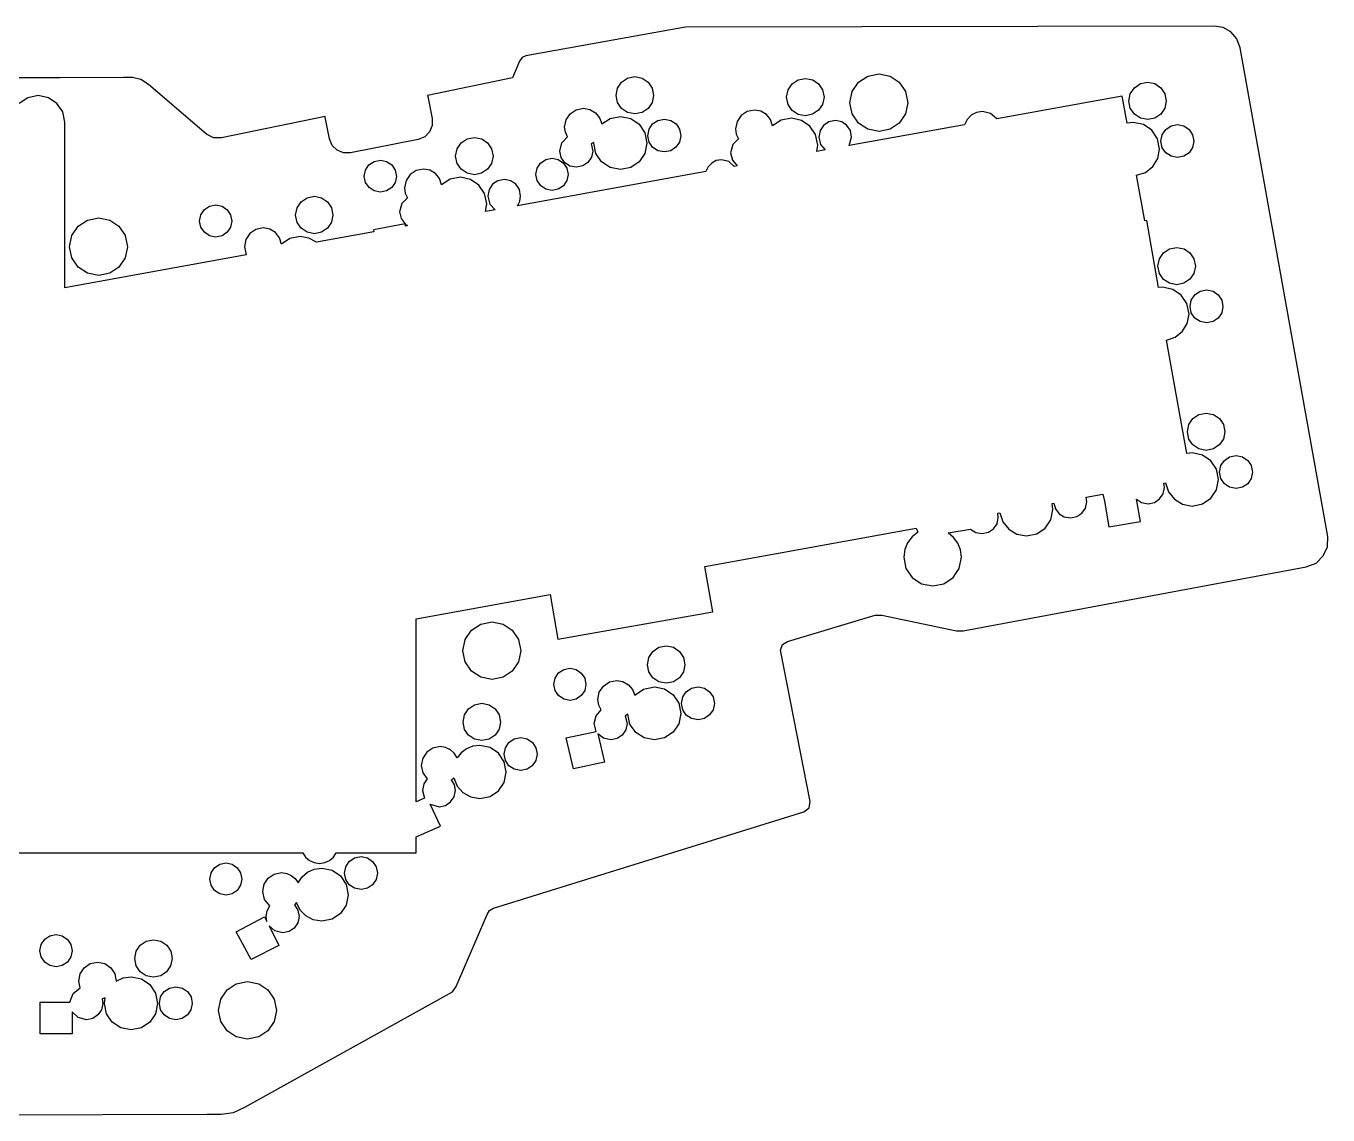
# Model space of a CAD drawing. Extents: x -1 to 310, y 0 to 125.
# Drawn here: x 161.9 to 309.6, y 0.1 to 123.7 of the extents above; entities that cross this region are included whole.
import ezdxf

# ---------------------------------------------------------------- set-up
doc = ezdxf.new("R2010")
doc.units = 0

msp = doc.modelspace()

# ---------------------------------------------------------------- linework, layer by layer
for p, q in [((236.436623, 123.527636), (218.572032, 120.310307)), ((236.690676, 123.569969), (236.436623, 123.527636)), ((296.634547, 123.696969), (236.690676, 123.569969)), ((297.669079, 123.533589), (296.634547, 123.696969)), ((298.560728, 123.024928), (297.669079, 123.533589)), ((299.230133, 122.238455), (298.560728, 123.024928)), ((299.59793, 121.241639), (299.230133, 122.238455)), ((309.546198, 65.785068), (299.59793, 121.241639)), ((217.852313, 119.717641), (217.048034, 117.812669)), ((218.148663, 120.125098), (217.852313, 119.717641)), ((218.572032, 120.310307), (218.148663, 120.125098)), ((257.350507, 118.018383), (258.634396, 118.278336)), ((258.634396, 118.278336), (259.893811, 118.018383)), ((165.755524, 117.836429), (144.723001, 117.836429)), ((172.936624, 117.854976), (165.755524, 117.821348)), ((165.755524, 117.821348), (165.755524, 117.836429)), ((173.952596, 117.854976), (172.936624, 117.854976)), ((174.894535, 117.64331), (173.952596, 117.854976)), ((175.772954, 117.050644), (174.894535, 117.64331)), ((182.334612, 111.420344), (175.772954, 117.050644)), ((217.048034, 117.812669), (207.406629, 115.822582)), ((228.973935, 116.656386), (229.43371, 117.337594)), ((229.43371, 117.337594), (230.115045, 117.797242)), ((230.115045, 117.797242), (230.948431, 117.965889)), ((230.948431, 117.965889), (231.765315, 117.797242)), ((230.948431, 117.965889), (230.948431, 117.965889)), ((231.765315, 117.797242), (232.433178, 117.337594)), ((232.433178, 117.337594), (232.883871, 116.656386)), ((248.320187, 116.444693), (248.779956, 117.125901)), ((248.779956, 117.125901), (249.46129, 117.585549)), ((249.46129, 117.585549), (250.294687, 117.754197)), ((250.294687, 117.754197), (251.111571, 117.585549)), ((250.294687, 117.754197), (250.294687, 117.754197)), ((251.111571, 117.585549), (251.779434, 117.125901)), ((251.779434, 117.125901), (252.230127, 116.444693)), ((255.592353, 116.260229), (256.300774, 117.309962)), ((256.300774, 117.309962), (257.350507, 118.018383)), ((259.893811, 118.018383), (260.930977, 117.309962)), ((260.930977, 117.309962), (261.634767, 116.260229)), ((287.139831, 116.02131), (287.599597, 116.702582)), ((287.599597, 116.702582), (288.280923, 117.162293)), ((288.280923, 117.162293), (289.114305, 117.33097)), ((289.114305, 117.33097), (289.931189, 117.162293)), ((289.114305, 117.33097), (289.114305, 117.33097)), ((289.931189, 117.162293), (290.599052, 116.702582)), ((290.599052, 116.702582), (291.049745, 116.02131)), ((162.058109, 115.564246), (161.09592, 114.915519)), ((163.236376, 115.80213), (162.058109, 115.564246)), ((164.414644, 115.564246), (163.236376, 115.80213)), ((165.376833, 114.915519), (164.414644, 115.564246)), ((207.406629, 115.822582), (207.442242, 115.681506)), ((207.442242, 115.681506), (207.936483, 113.203739)), ((228.805229, 115.823058), (228.973935, 116.656386)), ((228.973935, 115.006121), (228.805229, 115.823058)), ((233.049247, 115.823058), (232.881111, 115.014403)), ((232.883871, 116.656386), (233.049247, 115.823058)), ((248.151485, 115.611365), (248.320187, 116.444693)), ((248.320187, 114.794428), (248.151485, 115.611365)), ((252.395503, 115.611365), (252.227367, 114.80271)), ((252.230127, 116.444693), (252.395503, 115.611365)), ((255.3324, 114.97634), (255.592353, 116.260229)), ((261.634767, 116.260229), (261.894059, 114.97634)), ((286.213496, 115.748843), (272.006156, 113.171804)), ((286.770285, 112.679177), (286.213496, 115.748843)), ((286.97113, 115.187953), (287.139831, 116.02131)), ((291.049745, 116.02131), (291.21512, 115.187953)), ((166.025561, 113.95333), (165.376833, 114.915519)), ((166.263444, 112.775062), (166.025561, 113.95333)), ((223.132097, 113.057993), (223.591866, 113.739209)), ((223.591866, 113.739209), (224.2732, 114.19886)), ((224.2732, 114.19886), (225.106597, 114.367508)), ((225.106597, 114.367508), (225.843565, 114.231155)), ((225.843565, 114.231155), (226.466243, 113.855447)), ((226.466243, 113.855447), (226.926153, 113.29041)), ((229.43371, 114.338321), (228.973935, 115.006121)), ((230.115045, 113.887726), (229.43371, 114.338321)), ((230.948431, 113.722401), (230.115045, 113.887726)), ((231.757033, 113.890487), (230.948431, 113.722401)), ((232.425816, 114.345683), (231.757033, 113.890487)), ((232.881111, 115.014403), (232.425816, 114.345683)), ((243.661832, 113.987297), (242.980505, 113.527586)), ((244.495213, 114.155974), (243.661832, 113.987297)), ((245.232227, 114.019608), (244.495213, 114.155974)), ((245.855008, 113.643867), (245.232227, 114.019608)), ((248.779956, 114.126628), (248.320187, 114.794428)), ((249.46129, 113.676033), (248.779956, 114.126628)), ((251.772072, 114.13399), (251.103289, 113.678794)), ((252.227367, 114.80271), (251.772072, 114.13399)), ((255.592353, 113.716909), (255.3324, 114.97634)), ((261.894059, 114.97634), (261.634767, 113.716909)), ((261.894059, 114.97634), (261.894059, 114.97634)), ((269.680144, 113.875791), (269.089665, 113.567465)), ((270.360609, 113.986641), (269.680144, 113.875791)), ((271.288892, 113.765029), (270.360609, 113.986641)), ((272.006156, 113.171804), (271.288892, 113.765029)), ((287.139831, 114.371016), (286.97113, 115.187953)), ((287.599597, 113.703216), (287.139831, 114.371016)), ((291.046984, 114.379309), (290.59169, 113.710588)), ((291.21512, 115.187953), (291.046984, 114.379309)), ((166.263444, 93.991283), (166.263444, 112.775062)), ((195.795299, 113.425883), (184.027943, 110.996985)), ((195.805088, 113.360346), (195.795299, 113.425883)), ((196.299303, 110.882579), (195.805088, 113.360346)), ((207.9346, 112.399985), (207.635051, 111.68419)), ((207.936483, 113.203739), (207.9346, 112.399985)), ((222.963396, 112.22465), (223.132097, 113.057993)), ((226.926153, 113.29041), (227.174816, 112.58607)), ((227.174816, 112.58607), (228.126809, 113.20917)), ((228.126809, 113.20917), (229.297539, 113.436308)), ((229.297539, 113.436308), (230.460127, 113.197662)), ((230.460127, 113.197662), (231.410548, 112.547249)), ((231.410548, 112.547249), (232.051879, 111.583355)), ((232.549859, 111.992893), (232.950974, 112.592566)), ((232.950974, 112.592566), (233.550654, 112.993643)), ((233.550654, 112.993643), (234.292575, 113.139843)), ((234.292575, 113.139843), (235.018052, 112.993643)), ((235.018052, 112.993643), (235.604387, 112.592566)), ((235.604387, 112.592566), (235.996547, 111.992893)), ((242.520739, 112.846314), (242.352038, 112.012957)), ((242.980505, 113.527586), (242.520739, 112.846314)), ((246.315025, 113.078787), (245.855008, 113.643867)), ((246.563749, 112.374404), (246.315025, 113.078787)), ((247.515656, 112.997487), (246.563749, 112.374404)), ((248.686181, 113.224589), (247.515656, 112.997487)), ((249.848754, 112.985947), (248.686181, 113.224589)), ((250.294687, 113.510709), (249.46129, 113.676033)), ((250.799168, 112.335543), (249.848754, 112.985947)), ((251.103289, 113.678794), (250.294687, 113.510709)), ((251.440495, 111.371658), (250.799168, 112.335543)), ((252.339646, 112.423325), (251.938485, 111.823716)), ((252.939438, 112.824339), (252.339646, 112.423325)), ((253.681561, 112.97051), (252.939438, 112.824339)), ((254.406824, 112.824339), (253.681561, 112.97051)), ((254.99305, 112.423325), (254.406824, 112.824339)), ((255.385169, 111.823716), (254.99305, 112.423325)), ((268.32287, 112.503706), (255.25792, 110.133862)), ((256.300774, 112.679736), (255.592353, 113.716909)), ((257.350507, 111.975942), (256.300774, 112.679736)), ((260.930977, 112.679736), (259.893811, 111.975942)), ((261.634767, 113.716909), (260.930977, 112.679736)), ((268.625223, 113.097993), (268.32287, 112.503706)), ((269.089665, 113.567465), (268.625223, 113.097993)), ((287.463439, 112.759002), (286.770285, 112.679177)), ((288.626012, 112.520356), (287.463439, 112.759002)), ((288.280923, 113.252621), (287.599597, 113.703216)), ((289.114305, 113.087296), (288.280923, 113.252621)), ((289.576426, 111.869943), (288.626012, 112.520356)), ((289.922907, 113.255385), (289.114305, 113.087296)), ((290.59169, 113.710588), (289.922907, 113.255385)), ((291.159234, 111.957643), (291.758914, 112.358723)), ((291.758914, 112.358723), (292.500835, 112.504923)), ((292.500835, 112.504923), (293.226312, 112.358723)), ((293.226312, 112.358723), (293.812647, 111.957643)), ((183.133653, 111.00228), (182.334612, 111.420344)), ((184.027943, 110.996985), (183.133653, 111.00228)), ((196.609399, 110.141051), (196.299303, 110.882579)), ((206.347424, 110.822836), (198.680206, 109.29352)), ((207.088953, 111.132944), (206.347424, 110.822836)), ((207.635051, 111.68419), (207.088953, 111.132944)), ((211.230545, 110.437266), (211.911872, 110.896917)), ((211.911872, 110.896917), (212.745253, 111.065565)), ((212.745253, 111.065565), (213.562137, 110.896917)), ((212.745253, 111.065565), (212.745253, 111.065565)), ((213.562137, 110.896917), (214.23, 110.437266)), ((222.653169, 110.446659), (223.29087, 111.113772)), ((223.049812, 111.637183), (222.963396, 112.22465)), ((223.290949, 111.113772), (223.049812, 111.637183)), ((223.29087, 111.113772), (223.290949, 111.113772)), ((232.051879, 111.583355), (232.287195, 110.404266)), ((232.403638, 111.250905), (232.549859, 111.992893)), ((232.549859, 110.52556), (232.403638, 111.250905)), ((236.139497, 111.250905), (235.994125, 110.532827)), ((235.996547, 111.992893), (236.139497, 111.250905)), ((236.139497, 111.250905), (236.139497, 111.250905)), ((242.679565, 110.902079), (242.041854, 110.235075)), ((242.352038, 112.012957), (242.438451, 111.42549)), ((242.438451, 111.42549), (242.679565, 110.902079)), ((251.67581, 110.192573), (251.440495, 111.371658)), ((251.938485, 111.823716), (251.792253, 111.081757)), ((251.792253, 111.081757), (251.986788, 110.260736)), ((255.25792, 110.133862), (255.528112, 111.081757)), ((255.528112, 111.081757), (255.385169, 111.823716)), ((258.634396, 111.716651), (257.350507, 111.975942)), ((259.893811, 111.975942), (258.634396, 111.716651)), ((290.217753, 110.906049), (289.576426, 111.869943)), ((290.453068, 109.72696), (290.217753, 110.906049)), ((290.611898, 110.615959), (290.758119, 111.357962)), ((290.758119, 111.357962), (291.159234, 111.957643)), ((293.812647, 111.957643), (294.204807, 111.357962)), ((294.204807, 111.357962), (294.347757, 110.615959)), ((197.160646, 109.594953), (196.609399, 110.141051)), ((197.876447, 109.295404), (197.160646, 109.594953)), ((198.680206, 109.29352), (197.876447, 109.295404)), ((210.602078, 108.922707), (210.770779, 109.75605)), ((210.770779, 109.75605), (211.230545, 110.437266)), ((214.23, 110.437266), (214.680693, 109.75605)), ((214.680693, 109.75605), (214.846068, 108.922707)), ((222.412798, 109.515267), (222.653169, 110.446659)), ((222.559025, 108.789922), (222.412798, 109.515267)), ((226.269148, 110.487001), (225.972657, 110.320314)), ((225.972657, 110.320314), (226.148657, 109.515267)), ((226.148657, 109.515267), (226.003291, 108.797189)), ((226.26518, 110.404266), (226.269148, 110.487001)), ((226.503875, 109.241707), (226.26518, 110.404266)), ((232.287195, 110.404266), (232.051879, 109.241707)), ((232.950974, 109.939334), (232.549859, 110.52556)), ((233.550654, 109.54725), (232.950974, 109.939334)), ((234.292575, 109.404328), (233.550654, 109.54725)), ((235.010786, 109.549672), (234.292575, 109.404328)), ((235.597928, 109.945793), (235.010786, 109.549672)), ((235.994125, 110.532827), (235.597928, 109.945793)), ((242.041854, 110.235075), (241.801493, 109.303733)), ((241.801493, 109.303733), (242.005672, 108.46221)), ((251.583127, 109.467325), (251.67581, 110.192573)), ((252.507712, 109.635017), (251.583127, 109.467325)), ((251.986788, 110.260736), (252.507712, 109.635017)), ((290.251916, 108.649352), (290.453068, 109.72696)), ((290.758119, 109.890618), (290.611898, 110.615959)), ((291.159234, 109.304401), (290.758119, 109.890618)), ((291.758914, 108.912326), (291.159234, 109.304401)), ((293.806188, 109.31086), (293.219046, 108.914748)), ((294.202385, 109.897884), (293.806188, 109.31086)), ((294.347757, 110.615959), (294.202385, 109.897884)), ((294.347757, 110.615959), (294.347757, 110.615959)), ((200.375637, 107.354789), (200.771834, 107.941822)), ((200.771834, 107.941822), (201.358976, 108.337944)), ((201.358976, 108.337944), (202.077187, 108.483288)), ((202.077187, 108.483288), (202.771764, 108.335521)), ((202.771764, 108.335521), (203.346226, 107.935363)), ((203.346226, 107.935363), (203.737303, 107.347522)), ((210.770779, 108.105785), (210.602078, 108.922707)), ((211.230545, 107.437993), (210.770779, 108.105785)), ((214.677933, 108.114067), (214.222638, 107.445355)), ((214.846068, 108.922707), (214.677933, 108.114067)), ((219.849025, 107.566504), (220.245222, 108.153528)), ((220.245222, 108.153528), (220.832365, 108.549641)), ((220.832365, 108.549641), (221.550575, 108.694981)), ((221.550575, 108.694981), (222.245098, 108.547218)), ((221.550575, 108.694981), (221.550575, 108.694981)), ((222.245098, 108.547218), (222.819443, 108.147069)), ((222.960178, 108.203696), (222.559025, 108.789922)), ((222.819443, 108.147069), (223.210401, 107.559237)), ((223.55996, 107.811611), (222.960178, 108.203696)), ((225.607132, 108.210155), (225.020091, 107.814034)), ((226.003291, 108.797189), (225.607132, 108.210155)), ((227.154397, 108.291349), (226.503875, 109.241707)), ((228.1184, 107.650082), (227.154397, 108.291349)), ((231.410548, 108.291349), (230.460127, 107.650082)), ((232.051879, 109.241707), (231.410548, 108.291349)), ((239.653853, 108.144694), (239.253998, 107.720105)), ((240.169864, 108.424692), (239.653853, 108.144694)), ((240.769699, 108.525674), (240.169864, 108.424692)), ((241.583517, 108.316822), (240.769699, 108.525674)), ((242.209454, 107.767035), (241.583517, 108.316822)), ((242.005672, 108.46221), (242.551719, 107.829106)), ((242.551719, 107.829106), (242.209454, 107.767035)), ((289.699172, 107.746087), (290.251916, 108.649352)), ((292.500835, 108.769408), (291.758914, 108.912326)), ((293.219046, 108.914748), (292.500835, 108.769408)), ((200.230265, 106.63671), (200.375637, 107.354789)), ((200.378063, 105.942162), (200.230265, 106.63671)), ((200.230265, 106.63671), (200.230265, 106.63671)), ((203.737303, 107.347522), (203.881722, 106.63671)), ((203.881722, 106.63671), (203.737303, 105.942162)), ((205.430727, 106.838951), (204.970961, 106.157671)), ((206.112053, 107.298665), (205.430727, 106.838951)), ((206.945435, 107.467342), (206.112053, 107.298665)), ((207.682464, 107.330972), (206.945435, 107.467342)), ((208.305253, 106.955225), (207.682464, 107.330972)), ((208.765273, 106.390144), (208.305253, 106.955225)), ((209.013998, 105.685772), (208.765273, 106.390144)), ((211.136403, 106.535957), (209.965881, 106.308845)), ((212.299045, 106.297311), (211.136403, 106.535957)), ((211.911872, 106.987401), (211.230545, 107.437993)), ((212.745253, 106.822077), (211.911872, 106.987401)), ((213.553855, 106.990161), (212.745253, 106.822077)), ((214.222638, 107.445355), (213.553855, 106.990161)), ((239.002629, 107.185349), (217.617522, 103.306351)), ((219.703654, 106.848429), (219.849025, 107.566504)), ((219.851448, 106.153866), (219.703654, 106.848429)), ((223.210401, 107.559237), (223.354767, 106.848429)), ((223.354767, 106.848429), (223.210401, 106.153866)), ((224.30208, 107.66869), (223.55996, 107.811611)), ((225.020091, 107.814034), (224.30208, 107.66869)), ((229.297539, 107.414796), (228.1184, 107.650082)), ((230.460127, 107.650082), (229.297539, 107.414796)), ((239.253998, 107.720105), (239.002629, 107.185349)), ((287.843195, 106.764186), (288.870908, 107.092564)), ((288.782386, 101.586482), (287.843195, 106.764186)), ((288.870908, 107.092564), (289.699172, 107.746087)), ((200.778303, 105.367763), (200.378063, 105.942162)), ((201.366254, 104.97675), (200.778303, 105.367763)), ((202.077187, 104.83236), (201.366254, 104.97675)), ((202.771764, 104.97675), (202.077187, 104.83236)), ((203.346226, 105.367763), (202.771764, 104.97675)), ((203.737303, 105.942162), (203.346226, 105.367763)), ((204.970961, 106.157671), (204.80226, 105.324299)), ((204.80226, 105.324299), (204.888692, 104.736786)), ((209.965881, 106.308845), (209.013998, 105.685772)), ((213.249585, 105.646898), (212.299045, 106.297311)), ((213.891033, 104.683004), (213.249585, 105.646898)), ((214.388729, 105.135073), (214.242502, 104.393099)), ((214.789881, 105.73469), (214.388729, 105.135073)), ((215.389664, 106.135707), (214.789881, 105.73469)), ((216.131783, 106.281878), (215.389664, 106.135707)), ((216.85726, 106.135707), (216.131783, 106.281878)), ((217.443596, 105.73469), (216.85726, 106.135707)), ((217.835755, 105.135073), (217.443596, 105.73469)), ((217.978705, 104.393099), (217.835755, 105.135073)), ((220.251681, 105.579459), (219.851448, 106.153866)), ((220.839631, 105.188443), (220.251681, 105.579459)), ((221.550575, 105.044053), (220.839631, 105.188443)), ((222.245098, 105.188443), (221.550575, 105.044053)), ((222.819443, 105.579459), (222.245098, 105.188443)), ((223.210401, 106.153866), (222.819443, 105.579459)), ((182.690038, 103.257981), (183.408237, 103.403321)), ((183.408237, 103.403321), (184.102814, 103.255558)), ((183.408237, 103.403321), (183.408237, 103.403321)), ((192.609617, 103.067403), (193.069386, 103.748611)), ((193.069386, 103.748611), (193.75072, 104.208259)), ((193.75072, 104.208259), (194.584117, 104.376907)), ((194.584117, 104.376907), (195.401001, 104.208259)), ((194.584117, 104.376907), (194.584117, 104.376907)), ((195.401001, 104.208259), (196.068864, 103.748611)), ((196.068864, 103.748611), (196.519557, 103.067403)), ((204.49238, 103.546344), (204.252086, 102.615101)), ((205.129866, 104.213368), (204.49238, 103.546344)), ((204.888692, 104.736786), (205.129866, 104.213368)), ((214.126403, 103.503915), (213.891033, 104.683004)), ((214.000593, 102.650264), (214.126403, 103.503915)), ((214.242502, 104.393099), (214.473112, 103.497271)), ((214.473112, 103.497271), (215.087818, 102.847485)), ((217.617522, 103.306351), (217.882251, 103.811585)), ((217.882251, 103.811585), (217.978705, 104.393099)), ((168.831619, 101.677733), (170.115508, 101.937689)), ((170.115508, 101.937689), (171.374927, 101.677733)), ((181.561315, 101.556769), (181.706691, 102.274844)), ((181.706691, 102.274844), (182.102894, 102.861868)), ((182.102894, 102.861868), (182.690038, 103.257981)), ((184.102814, 103.255558), (184.677276, 102.855409)), ((184.677276, 102.855409), (185.068353, 102.267577)), ((185.068353, 102.267577), (185.212772, 101.556769)), ((192.440915, 102.234075), (192.609617, 103.067403)), ((192.609617, 101.417138), (192.440915, 102.234075)), ((196.684933, 102.234075), (196.516797, 101.42542)), ((196.519557, 103.067403), (196.684933, 102.234075)), ((204.252086, 102.615101), (204.420939, 101.846352)), ((215.087818, 102.847485), (214.000593, 102.650264)), ((167.073465, 99.919571), (167.781886, 100.969306)), ((167.781886, 100.969306), (168.831619, 101.677733)), ((171.374927, 101.677733), (172.412101, 100.969306)), ((172.412101, 100.969306), (173.115901, 99.919571)), ((181.709113, 100.862206), (181.561315, 101.556769)), ((182.109353, 100.287799), (181.709113, 100.862206)), ((185.068353, 100.862206), (184.677276, 100.287799)), ((185.212772, 101.556769), (185.068353, 100.862206)), ((187.950971, 100.610007), (187.269763, 100.150296)), ((188.784299, 100.778684), (187.950971, 100.610007)), ((189.529686, 100.639049), (188.784299, 100.778684)), ((190.157366, 100.254756), (189.529686, 100.639049)), ((193.069386, 100.749338), (192.609617, 101.417138)), ((193.75072, 100.298743), (193.069386, 100.749338)), ((196.061502, 100.7567), (195.392719, 100.301504)), ((196.516797, 101.42542), (196.061502, 100.7567)), ((204.876872, 101.241175), (201.288941, 100.580246)), ((201.288941, 100.580246), (201.332042, 100.352335)), ((204.420939, 101.846352), (204.876872, 101.241175)), ((204.928863, 101.004743), (204.892535, 101.228554)), ((204.892535, 101.228554), (205.148281, 101.044563)), ((205.148281, 101.044563), (204.928863, 101.004743)), ((205.148281, 101.044563), (205.148281, 101.044563)), ((289.021807, 101.627439), (288.782386, 101.586482)), ((290.324904, 94.007317), (289.021807, 101.627439)), ((166.813512, 98.635694), (167.073465, 99.919571)), ((173.115901, 99.919571), (173.375197, 98.635694)), ((182.697304, 99.896783), (182.109353, 100.287799)), ((183.408237, 99.752393), (182.697304, 99.896783)), ((184.102814, 99.896783), (183.408237, 99.752393)), ((184.677276, 100.287799), (184.102814, 99.896783)), ((186.810115, 99.469024), (186.641468, 98.635667)), ((187.269763, 100.150296), (186.810115, 99.469024)), ((190.617048, 99.677722), (190.157366, 100.254756)), ((190.858445, 98.959861), (190.617048, 99.677722)), ((191.808522, 99.5792), (190.858445, 98.959861)), ((192.975611, 99.804939), (191.808522, 99.5792)), ((193.957251, 99.635546), (192.975611, 99.804939)), ((194.584117, 100.133419), (193.75072, 100.298743)), ((194.802186, 99.167902), (193.957251, 99.635546)), ((195.392719, 100.301504), (194.584117, 100.133419)), ((201.332042, 100.352335), (194.802186, 99.167902)), ((186.857367, 97.726798), (166.263444, 93.991283)), ((167.073465, 97.376263), (166.813512, 98.635694)), ((173.375197, 98.635694), (173.115901, 97.376263)), ((173.375197, 98.635694), (173.375197, 98.635694)), ((186.641468, 98.635667), (186.857367, 97.726798)), ((290.441959, 97.267614), (290.901725, 97.948886)), ((290.901725, 97.948886), (291.583052, 98.408597)), ((291.583052, 98.408597), (292.416433, 98.577274)), ((292.416433, 98.577274), (293.233317, 98.408597)), ((293.233317, 98.408597), (293.90118, 97.948886)), ((293.90118, 97.948886), (294.351873, 97.267614)), ((167.781886, 96.33909), (167.073465, 97.376263)), ((168.831619, 95.635296), (167.781886, 96.33909)), ((172.412101, 96.33909), (171.374927, 95.635296)), ((173.115901, 97.376263), (172.412101, 96.33909)), ((290.273258, 96.434257), (290.441959, 97.267614)), ((290.441959, 95.617427), (290.273258, 96.434257)), ((294.517248, 96.434257), (294.349113, 95.625709)), ((294.351873, 97.267614), (294.517248, 96.434257)), ((170.115508, 95.376005), (168.831619, 95.635296)), ((171.374927, 95.635296), (170.115508, 95.376005)), ((290.901725, 94.949682), (290.441959, 95.617427)), ((291.583052, 94.499107), (290.901725, 94.949682)), ((293.893818, 94.957044), (293.225035, 94.501868)), ((294.349113, 95.625709), (293.893818, 94.957044)), ((290.807583, 94.047666), (290.324904, 94.007317)), ((291.970214, 93.809024), (290.807583, 94.047666)), ((292.416433, 94.333786), (291.583052, 94.499107)), ((292.920755, 93.15862), (291.970214, 93.809024)), ((293.225035, 94.501868), (292.416433, 94.333786)), ((292.416433, 94.333786), (292.416433, 94.333786)), ((293.56221, 92.194736), (292.920755, 93.15862)), ((294.060248, 92.604266), (294.461362, 93.203947)), ((294.461362, 93.203947), (295.061043, 93.605027)), ((295.061043, 93.605027), (295.802963, 93.751227)), ((295.802963, 93.751227), (296.52844, 93.605027)), ((296.52844, 93.605027), (297.114776, 93.203947)), ((297.114776, 93.203947), (297.506935, 92.604266)), ((293.797583, 91.01565), (293.56221, 92.194736)), ((293.914026, 91.862263), (294.060248, 92.604266)), ((294.060248, 91.136922), (293.914026, 91.862263)), ((297.649885, 91.862263), (297.504509, 91.144188)), ((297.506935, 92.604266), (297.649885, 91.862263)), ((297.649885, 91.862263), (297.649885, 91.862263)), ((293.600631, 89.949305), (293.797583, 91.01565)), ((294.461362, 90.550705), (294.060248, 91.136922)), ((295.061043, 90.15863), (294.461362, 90.550705)), ((295.802963, 90.015712), (295.061043, 90.15863)), ((296.521163, 90.161052), (295.802963, 90.015712)), ((297.108307, 90.557164), (296.521163, 90.161052)), ((297.504509, 91.144188), (297.108307, 90.557164)), ((292.246074, 88.398987), (293.0589, 89.052841)), ((293.0589, 89.052841), (293.600631, 89.949305)), ((291.235837, 88.06047), (292.246074, 88.398987)), ((293.569195, 75.196577), (291.235837, 88.06047)), ((294.927249, 79.612701), (295.760577, 79.781377)), ((295.760577, 79.781377), (296.577461, 79.612701)), ((293.617746, 77.63836), (293.786393, 78.471717)), ((293.786393, 78.471717), (294.246041, 79.152989)), ((294.246041, 79.152989), (294.927249, 79.612701)), ((296.577461, 79.612701), (297.245324, 79.152989)), ((297.245324, 79.152989), (297.696017, 78.471717)), ((297.696017, 78.471717), (297.861392, 77.63836)), ((293.786393, 76.821423), (293.617746, 77.63836)), ((294.246041, 76.153623), (293.786393, 76.821423)), ((297.693257, 76.829705), (297.237962, 76.160985)), ((297.861392, 77.63836), (297.693257, 76.829705)), ((294.927249, 75.703028), (294.246041, 76.153623)), ((295.760577, 75.537704), (294.927249, 75.703028)), ((296.569179, 75.705789), (295.760577, 75.537704)), ((295.760577, 75.537704), (295.760577, 75.537704)), ((297.237962, 76.160985), (296.569179, 75.705789)), ((294.152071, 75.251584), (293.569195, 75.196577)), ((294.151939, 75.251425), (294.152071, 75.251584)), ((295.314527, 75.012786), (294.151939, 75.251425)), ((296.264948, 74.362403), (295.314527, 75.012786)), ((296.906279, 73.398573), (296.264948, 74.362403)), ((297.404397, 73.808365), (297.805549, 74.408037)), ((297.805549, 74.408037), (298.405332, 74.809108)), ((298.405332, 74.809108), (299.147451, 74.955303)), ((299.147451, 74.955303), (299.872729, 74.809108)), ((299.872729, 74.809108), (300.458962, 74.408037)), ((300.458962, 74.408037), (300.851084, 73.808365)), ((297.141594, 72.219595), (296.906279, 73.398573)), ((297.25817, 73.066366), (297.404397, 73.808365)), ((297.404397, 72.341025), (297.25817, 73.066366)), ((300.994029, 73.066366), (300.848662, 72.348292)), ((300.851084, 73.808365), (300.994029, 73.066366)), ((290.858109, 70.612495), (291.00348, 71.330569)), ((290.93797, 71.817667), (291.144794, 71.855184)), ((291.00348, 71.330569), (290.93797, 71.817667)), ((291.144794, 71.855184), (291.47445, 70.821922)), ((296.264948, 70.106585), (296.906279, 71.057007)), ((296.906279, 71.057007), (297.141594, 72.219595)), ((297.805549, 71.754808), (297.404397, 72.341025)), ((298.405332, 71.362733), (297.805549, 71.754808)), ((299.147451, 71.219815), (298.405332, 71.362733)), ((299.865463, 71.365155), (299.147451, 71.219815)), ((299.147451, 71.219815), (299.147451, 71.219815)), ((300.452503, 71.761267), (299.865463, 71.365155)), ((300.848662, 72.348292), (300.452503, 71.761267)), ((278.265793, 69.519128), (278.478518, 69.557731)), ((278.345962, 68.832959), (278.265793, 69.519128)), ((278.478518, 69.557731), (278.665669, 68.892296)), ((282.052893, 69.003883), (282.198264, 69.721958)), ((282.127938, 70.219691), (284.029258, 70.564549)), ((282.198264, 69.721958), (282.127938, 70.219691)), ((284.029258, 70.564549), (284.19621, 69.773789)), ((284.19621, 69.773789), (284.218964, 69.778552)), ((284.218964, 69.778552), (284.687937, 66.885548)), ((288.293912, 67.454666), (287.822717, 70.012496)), ((287.822717, 70.012496), (288.419698, 69.625286)), ((288.419698, 69.625286), (289.156559, 69.484018)), ((289.156559, 69.484018), (289.874769, 69.629358)), ((289.874769, 69.629358), (290.461912, 70.025471)), ((290.461912, 70.025471), (290.858109, 70.612495)), ((291.47445, 70.821922), (292.137093, 69.988723)), ((292.137093, 69.988723), (293.055373, 69.432444)), ((293.055373, 69.432444), (294.151939, 69.229939)), ((294.151939, 69.229939), (295.314527, 69.465255)), ((295.314527, 69.465255), (296.264948, 70.106585)), ((272.019746, 67.225881), (272.165118, 67.94396)), ((272.1081, 68.402191), (272.352231, 68.446482)), ((272.165118, 67.94396), (272.1081, 68.402191)), ((272.352231, 68.446482), (272.686704, 67.42121)), ((278.110593, 67.670382), (278.345962, 68.832959)), ((278.665669, 68.892296), (279.070774, 68.358727)), ((279.070774, 68.358727), (279.647963, 68.004079)), ((279.647963, 68.004079), (280.351369, 67.875406)), ((280.351369, 67.875406), (281.069564, 68.020746)), ((281.069564, 68.020746), (281.656699, 68.416859)), ((281.656699, 68.416859), (282.052893, 69.003883)), ((238.856552, 62.370757), (262.834202, 66.720025)), ((262.834202, 66.720025), (263.037666, 66.243961)), ((266.47825, 66.191441), (269.013537, 66.602709)), ((269.013537, 66.602709), (269.600267, 66.232739)), ((271.036418, 66.242726), (271.623553, 66.638848)), ((271.623553, 66.638848), (272.019746, 67.225881)), ((272.686704, 67.42121), (273.34953, 66.595093)), ((273.34953, 66.595093), (274.26464, 66.043875)), ((276.518604, 66.078622), (277.469144, 66.719959)), ((277.469144, 66.719959), (278.110593, 67.670382)), ((284.687937, 66.885548), (288.293912, 67.454666)), ((261.872277, 65.062909), (261.544542, 64.281948)), ((262.380381, 65.726981), (261.872277, 65.062909)), ((263.037666, 66.243961), (262.380381, 65.726981)), ((267.095521, 65.673343), (266.47825, 66.191441)), ((267.572863, 65.019345), (267.095521, 65.673343)), ((267.880849, 64.25711), (267.572863, 65.019345)), ((269.600267, 66.232739), (270.318223, 66.097382)), ((270.318223, 66.097382), (271.036418, 66.242726)), ((274.26464, 66.043875), (275.355962, 65.843303)), ((275.355962, 65.843303), (276.518604, 66.078622)), ((309.501775, 64.605663), (309.546092, 65.785042)), ((309.546092, 65.785042), (309.546198, 65.785068)), ((309.561332, 65.785068), (309.561332, 65.785068)), ((261.544542, 64.281948), (261.428366, 63.414299)), ((267.990051, 63.414299), (267.880849, 64.25711)), ((308.206652, 62.754894), (309.032804, 63.55725)), ((309.032804, 63.55725), (309.501775, 64.605663)), ((239.76431, 57.221363), (238.856552, 62.370757)), ((261.428366, 63.414299), (261.688319, 62.154899)), ((261.688319, 62.154899), (262.39674, 61.117742)), ((267.026966, 61.117742), (267.730759, 62.154899)), ((267.730759, 62.154899), (267.990051, 63.414299)), ((268.186477, 55.074696), (307.090788, 62.313686)), ((307.090788, 62.313686), (308.206652, 62.754894)), ((262.39674, 61.117742), (263.446473, 60.413954)), ((265.989792, 60.413954), (267.026966, 61.117742)), ((206.127, 56.433964), (221.307635, 59.187559)), ((221.307635, 59.187559), (222.200074, 54.125081)), ((263.446473, 60.413954), (264.730362, 60.154663)), ((264.730362, 60.154663), (265.989792, 60.413954)), ((206.127, 35.651128), (206.127, 56.433964)), ((222.200074, 54.125081), (239.76431, 57.221363)), ((248.247529, 53.84703), (258.195823, 56.85272)), ((258.195823, 56.85272), (258.957849, 56.85272)), ((258.957849, 56.85272), (267.424505, 55.074696)), ((211.692742, 54.072614), (212.401163, 55.122347)), ((212.401163, 55.122347), (213.450896, 55.830768)), ((213.450896, 55.830768), (214.734785, 56.090721)), ((214.734785, 56.090721), (215.9942, 55.830768)), ((215.9942, 55.830768), (217.031365, 55.122347)), ((217.031365, 55.122347), (217.735156, 54.072614)), ((267.424505, 55.074696), (268.186477, 55.074696)), ((211.432789, 52.788725), (211.692742, 54.072614)), ((217.735156, 54.072614), (217.994447, 52.788725)), ((232.989732, 52.736969), (233.671067, 53.196735)), ((233.671067, 53.196735), (234.504453, 53.365436)), ((234.504453, 53.365436), (235.321337, 53.196735)), ((235.321337, 53.196735), (235.9892, 52.736969)), ((247.443197, 52.873365), (247.670738, 53.503082)), ((247.670738, 53.503082), (248.247529, 53.84703)), ((211.692742, 51.52931), (211.432789, 52.788725)), ((217.994447, 52.788725), (217.735156, 51.52931)), ((217.994447, 52.788725), (217.994447, 52.788725)), ((232.361251, 51.222261), (232.529957, 52.055643)), ((232.529957, 52.055643), (232.989732, 52.736969)), ((235.9892, 52.736969), (236.439893, 52.055643)), ((236.439893, 52.055643), (236.605269, 51.222261)), ((250.829859, 35.68608), (247.443197, 52.873365)), ((212.401163, 50.492144), (211.692742, 51.52931)), ((213.450896, 49.788354), (212.401163, 50.492144)), ((217.031365, 50.492144), (215.9942, 49.788354)), ((217.735156, 51.52931), (217.031365, 50.492144)), ((221.880943, 49.696821), (222.27714, 50.283861)), ((222.27714, 50.283861), (222.864283, 50.68002)), ((222.864283, 50.68002), (223.582493, 50.825387)), ((223.582493, 50.825387), (224.27707, 50.677598)), ((224.27707, 50.677598), (224.851533, 50.277402)), ((224.851533, 50.277402), (225.242609, 49.689554)), ((232.529957, 50.405431), (232.361251, 51.222261)), ((232.989732, 49.737686), (232.529957, 50.405431)), ((236.437133, 50.413713), (235.981838, 49.745048)), ((236.605269, 51.222261), (236.437133, 50.413713)), ((236.605269, 51.222261), (236.605269, 51.222261)), ((214.734785, 49.529062), (213.450896, 49.788354)), ((215.9942, 49.788354), (214.734785, 49.529062)), ((221.735572, 48.978809), (221.880943, 49.696821)), ((221.883366, 48.284232), (221.735572, 48.978809)), ((221.735572, 48.978809), (221.735572, 48.978809)), ((225.242609, 49.689554), (225.387029, 48.978809)), ((225.387029, 48.978809), (225.242609, 48.284232)), ((226.899653, 48.118885), (227.359422, 48.800093)), ((227.359422, 48.800093), (228.040757, 49.259741)), ((228.040757, 49.259741), (228.874153, 49.428389)), ((228.874153, 49.428389), (229.587534, 49.301022)), ((229.587534, 49.301022), (230.196132, 48.948924)), ((230.196132, 48.948924), (230.656126, 48.417103)), ((233.671067, 49.287111), (232.989732, 49.737686)), ((234.504453, 49.12179), (233.671067, 49.287111)), ((235.313055, 49.289872), (234.504453, 49.12179)), ((235.981838, 49.745048), (235.313055, 49.289872)), ((222.283599, 47.70977), (221.883366, 48.284232)), ((222.871549, 47.318693), (222.283599, 47.70977)), ((223.582493, 47.174274), (222.871549, 47.318693)), ((224.27707, 47.318693), (223.582493, 47.174274)), ((224.851533, 47.70977), (224.27707, 47.318693)), ((225.242609, 48.284232), (224.851533, 47.70977)), ((226.730952, 47.285557), (226.899653, 48.118885)), ((226.832409, 46.648114), (226.730952, 47.285557)), ((230.656126, 48.417103), (230.923693, 47.750562)), ((230.923693, 47.750562), (231.90933, 48.451366)), ((231.90933, 48.451366), (233.149841, 48.708723)), ((233.149841, 48.708723), (234.312429, 48.470081)), ((234.312429, 48.470081), (235.26285, 47.819674)), ((235.26285, 47.819674), (235.904181, 46.855781)), ((236.213553, 46.819785), (236.359785, 47.561706)), ((236.359785, 47.561706), (236.760946, 48.161387)), ((236.760946, 48.161387), (237.360738, 48.562501)), ((237.360738, 48.562501), (238.102861, 48.708723)), ((238.102861, 48.708723), (238.828124, 48.562501)), ((238.828124, 48.562501), (239.41435, 48.161387)), ((239.41435, 48.161387), (239.806469, 47.561706)), ((239.806469, 47.561706), (239.949412, 46.819785)), ((211.617233, 45.536503), (212.076999, 46.217829)), ((212.076999, 46.217829), (212.758325, 46.677596)), ((212.758325, 46.677596), (213.591707, 46.846297)), ((213.591707, 46.846297), (214.408591, 46.677596)), ((214.408591, 46.677596), (215.076454, 46.217829)), ((215.076454, 46.217829), (215.527147, 45.536503)), ((226.527319, 45.429587), (227.114862, 46.089113)), ((227.114862, 46.089113), (226.832409, 46.648114)), ((235.904181, 46.855781), (236.139497, 45.676681)), ((236.359785, 46.094308), (236.213553, 46.819785)), ((236.760946, 45.507973), (236.359785, 46.094308)), ((239.804046, 46.101575), (239.40789, 45.514432)), ((239.949412, 46.819785), (239.804046, 46.101575)), ((211.448532, 44.703121), (211.617233, 45.536503)), ((211.617233, 43.886222), (211.448532, 44.703121)), ((211.448532, 44.703121), (211.448532, 44.703121)), ((215.692522, 44.703121), (215.524386, 43.894515)), ((215.527147, 45.536503), (215.692522, 44.703121)), ((226.307539, 44.533603), (226.527319, 45.429587)), ((226.53524, 43.659818), (226.307539, 44.533603)), ((230.120868, 45.610747), (229.823768, 45.421993)), ((229.823768, 45.421993), (230.043398, 44.533603)), ((230.043398, 44.533603), (229.898032, 43.815607)), ((230.377426, 44.471391), (230.120868, 45.610747)), ((231.030389, 43.542207), (230.377426, 44.471391)), ((235.904181, 44.514108), (235.26285, 43.563695)), ((236.139497, 45.676681), (235.904181, 44.514108)), ((237.360738, 45.115813), (236.760946, 45.507973)), ((238.102861, 44.972864), (237.360738, 45.115813)), ((238.820858, 45.118236), (238.102861, 44.972864)), ((238.102861, 44.972864), (238.102861, 44.972864)), ((239.40789, 45.514432), (238.820858, 45.118236)), ((212.076999, 43.218351), (211.617233, 43.886222)), ((212.758325, 42.767655), (212.076999, 43.218351)), ((215.069092, 43.225723), (214.400309, 42.770419)), ((215.524386, 43.894515), (215.069092, 43.225723)), ((217.25243, 42.805404), (217.994553, 42.951635)), ((217.994553, 42.951635), (218.719816, 42.805404)), ((223.13048, 42.923721), (226.53524, 43.659818)), ((223.984183, 39.413525), (223.13048, 42.923721)), ((227.365035, 42.873517), (226.727909, 43.373195)), ((226.727909, 43.373195), (227.505756, 40.174889)), ((228.196847, 42.687052), (227.365035, 42.873517)), ((228.914844, 42.832418), (228.196847, 42.687052)), ((229.501876, 43.228574), (228.914844, 42.832418)), ((229.898032, 43.815607), (229.501876, 43.228574)), ((231.985835, 42.91637), (231.030389, 43.542207)), ((233.149841, 42.687052), (231.985835, 42.91637)), ((234.312429, 42.922367), (233.149841, 42.687052)), ((235.26285, 43.563695), (234.312429, 42.922367)), ((208.017168, 41.766882), (207.335834, 41.307116)), ((208.850565, 41.935583), (208.017168, 41.766882)), ((209.465516, 41.841729), (208.850565, 41.935583)), ((210.008598, 41.578942), (209.465516, 41.841729)), ((210.452571, 41.175389), (210.008598, 41.578942)), ((211.842585, 41.678918), (211.241683, 41.236354)), ((212.54919, 41.962424), (211.842585, 41.678918)), ((213.337787, 42.062371), (212.54919, 41.962424)), ((213.591707, 42.602279), (212.758325, 42.767655)), ((214.500375, 41.823729), (213.337787, 42.062371)), ((214.400309, 42.770419), (213.591707, 42.602279)), ((215.450796, 41.173323), (214.500375, 41.823729)), ((216.105245, 41.062327), (216.251477, 41.80445)), ((216.251477, 41.80445), (216.652638, 42.404242)), ((216.652638, 42.404242), (217.25243, 42.805404)), ((218.719816, 42.805404), (219.306042, 42.404242)), ((219.306042, 42.404242), (219.698161, 41.80445)), ((219.698161, 41.80445), (219.841104, 41.062327)), ((233.149841, 42.687052), (233.149841, 42.687052)), ((206.876065, 40.625789), (206.707363, 39.792408)), ((207.335834, 41.307116), (206.876065, 40.625789)), ((210.770194, 40.659235), (210.452571, 41.175389)), ((211.241683, 41.236354), (210.770194, 40.659235)), ((216.092127, 40.20943), (215.450796, 41.173323)), ((216.327442, 39.03033), (216.092127, 40.20943)), ((216.251477, 40.337064), (216.105245, 41.062327)), ((216.652638, 39.750839), (216.251477, 40.337064)), ((219.695738, 40.344331), (219.299582, 39.757298)), ((219.841104, 41.062327), (219.695738, 40.344331)), ((227.505756, 40.174889), (223.984183, 39.413525)), ((206.707363, 39.792408), (206.885021, 38.956868)), ((206.885021, 38.956868), (207.366942, 38.279919)), ((216.092127, 37.867757), (216.327442, 39.03033)), ((217.25243, 39.35872), (216.652638, 39.750839)), ((217.994553, 39.215776), (217.25243, 39.35872)), ((218.71255, 39.361142), (217.994553, 39.215776)), ((217.994553, 39.215776), (217.994553, 39.215776)), ((219.299582, 39.757298), (218.71255, 39.361142)), ((206.976682, 37.686427), (206.834151, 36.956052)), ((206.834151, 36.956052), (207.070001, 36.067159)), ((207.366942, 38.279919), (206.976682, 37.686427)), ((210.148741, 38.156359), (210.381733, 38.374058)), ((210.457219, 37.60771), (210.148741, 38.156359)), ((210.381733, 38.374058), (210.769147, 37.446923)), ((210.424982, 36.237841), (210.570354, 36.956052)), ((210.570354, 36.956052), (210.457219, 37.60771)), ((210.769147, 37.446923), (211.432812, 36.707337)), ((215.450796, 36.917343), (216.092127, 37.867757)), ((207.070001, 36.067159), (206.127, 35.651128)), ((209.441643, 35.254502), (210.028786, 35.650698)), ((210.028786, 35.650698), (210.424982, 36.237841)), ((211.432812, 36.707337), (212.309952, 36.217772)), ((212.309952, 36.217772), (213.337787, 36.0407)), ((213.337787, 36.0407), (214.500375, 36.276016)), ((214.500375, 36.276016), (215.450796, 36.917343)), ((250.692286, 34.971706), (250.829859, 35.68608)), ((208.873292, 32.884305), (207.730902, 35.383344)), ((207.730902, 35.383344), (208.723433, 35.10913)), ((208.723433, 35.10913), (209.441643, 35.254502)), ((214.888904, 23.578762), (250.110193, 34.543081)), ((250.110193, 34.543081), (250.692286, 34.971706)), ((206.127, 31.70736), (208.873292, 32.884305)), ((206.127, 29.872239), (206.127, 31.70736)), ((156.995789, 29.872239), (193.250698, 29.872239)), ((193.250698, 29.872239), (193.577669, 29.387324)), ((196.733075, 29.389847), (197.057598, 29.872239)), ((197.057598, 29.872239), (206.127, 29.872239)), ((182.849791, 27.598821), (183.245985, 28.185955)), ((183.245985, 28.185955), (183.83312, 28.582149)), ((183.83312, 28.582149), (184.551315, 28.72752)), ((184.551315, 28.72752), (185.245838, 28.579727)), ((185.245838, 28.579727), (185.820182, 28.179496)), ((185.820182, 28.179496), (186.211141, 27.591554)), ((193.577669, 29.387324), (194.024137, 29.008772)), ((194.024137, 29.008772), (194.565373, 28.762578)), ((194.565373, 28.762578), (195.176651, 28.674736)), ((194.569195, 28.015132), (195.430915, 28.134987)), ((195.176651, 28.674736), (195.766549, 28.763419)), ((195.430915, 28.134987), (196.593503, 27.896341)), ((195.766549, 28.763419), (196.294041, 29.011015)), ((196.294041, 29.011015), (196.733075, 29.389847)), ((197.98684, 27.557931), (198.133061, 28.300051)), ((198.133061, 28.300051), (198.534176, 28.899833)), ((198.534176, 28.899833), (199.133857, 29.300986)), ((199.133857, 29.300986), (199.875777, 29.447213)), ((199.875777, 29.447213), (200.601254, 29.300986)), ((200.601254, 29.300986), (201.18759, 28.899833)), ((201.18759, 28.899833), (201.579749, 28.300051)), ((201.579749, 28.300051), (201.722699, 27.557931)), ((182.70442, 26.880625), (182.849791, 27.598821)), ((182.852213, 26.186102), (182.70442, 26.880625)), ((182.70442, 26.880625), (182.70442, 26.880625)), ((186.211141, 27.591554), (186.355506, 26.880625)), ((186.355506, 26.880625), (186.211141, 26.186102)), ((188.884447, 26.317024), (189.344216, 26.998358)), ((189.344216, 26.998358), (190.02555, 27.458127)), ((190.02555, 27.458127), (190.858947, 27.626829)), ((190.858947, 27.626829), (191.440846, 27.543034)), ((191.440846, 27.543034), (191.960148, 27.307431)), ((191.960148, 27.307431), (192.393973, 26.943686)), ((192.393973, 26.943686), (192.719442, 26.475469)), ((192.719442, 26.475469), (193.182006, 27.153102)), ((193.182006, 27.153102), (193.809074, 27.67708)), ((193.809074, 27.67708), (194.569195, 28.015132)), ((196.593503, 27.896341), (197.543924, 27.245928)), ((197.543924, 27.245928), (198.185255, 26.282034)), ((198.133061, 26.832653), (197.98684, 27.557931)), ((198.534176, 26.24642), (198.133061, 26.832653)), ((201.577327, 26.83992), (201.18113, 26.252879)), ((201.722699, 27.557931), (201.577327, 26.83992)), ((183.252444, 25.611758), (182.852213, 26.186102)), ((183.840386, 25.220799), (183.252444, 25.611758)), ((184.551315, 25.076434), (183.840386, 25.220799)), ((185.245838, 25.220799), (184.551315, 25.076434)), ((185.820182, 25.611758), (185.245838, 25.220799)), ((186.211141, 26.186102), (185.820182, 25.611758)), ((188.715746, 25.483627), (188.884447, 26.317024)), ((188.935475, 24.558986), (188.715746, 25.483627)), ((198.185255, 26.282034), (198.420571, 25.102945)), ((199.133857, 25.854298), (198.534176, 26.24642)), ((199.875777, 25.711354), (199.133857, 25.854298)), ((200.593988, 25.85672), (199.875777, 25.711354)), ((199.875777, 25.711354), (199.875777, 25.711354)), ((201.18113, 26.252879), (200.593988, 25.85672)), ((189.5241, 23.84316), (188.935475, 24.558986)), ((189.211415, 23.296187), (189.5241, 23.84316)), ((192.530477, 24.232679), (192.305925, 23.978732)), ((192.305925, 23.978732), (192.691803, 23.382587)), ((192.951613, 23.384554), (192.530477, 24.232679)), ((198.185255, 23.940314), (197.543924, 22.989774)), ((198.420571, 25.102945), (198.185255, 23.940314)), ((185.685794, 20.898906), (188.924872, 22.612849)), ((188.924872, 22.612849), (189.197948, 22.066776)), ((189.096772, 22.647297), (189.211415, 23.296187)), ((189.197948, 22.066776), (189.096772, 22.647297)), ((192.832631, 22.647297), (192.687259, 21.929286)), ((192.691803, 23.382587), (192.832631, 22.647297)), ((193.610968, 22.713331), (192.951613, 23.384554)), ((194.455187, 22.271848), (193.610968, 22.713331)), ((195.430915, 22.112945), (194.455187, 22.271848)), ((196.593503, 22.348318), (195.430915, 22.112945)), ((197.543924, 22.989774), (196.593503, 22.348318)), ((210.655576, 14.688746), (214.169212, 22.85907)), ((214.169212, 22.85907), (214.433818, 23.314156)), ((214.433818, 23.314156), (214.888904, 23.578762)), ((187.400424, 17.754919), (185.685794, 20.898906)), ((190.101003, 21.010828), (189.445174, 21.572429)), ((189.445174, 21.572429), (190.544067, 19.375146)), ((190.985709, 20.80072), (190.101003, 21.010828)), ((191.703919, 20.946086), (190.985709, 20.80072)), ((192.291062, 21.342245), (191.703919, 20.946086)), ((192.687259, 21.929286), (192.291062, 21.342245)), ((195.430915, 22.112945), (195.430915, 22.112945)), ((163.442566, 18.752953), (163.587937, 19.470965)), ((163.587937, 19.470965), (163.984131, 20.058005)), ((163.984131, 20.058005), (164.571266, 20.454164)), ((164.571266, 20.454164), (165.289461, 20.599531)), ((165.289461, 20.599531), (165.984053, 20.451742)), ((165.289461, 20.599531), (165.289461, 20.599531)), ((165.984053, 20.451742), (166.558523, 20.051546)), ((166.558523, 20.051546), (166.949603, 19.463698)), ((166.949603, 19.463698), (167.094023, 18.752953)), ((174.364079, 18.697166), (174.823848, 19.3785)), ((174.823848, 19.3785), (175.505182, 19.838269)), ((175.505182, 19.838269), (176.338579, 20.006971)), ((176.338579, 20.006971), (177.155464, 19.838269)), ((176.338579, 20.006971), (176.338579, 20.006971)), ((177.155464, 19.838269), (177.823326, 19.3785)), ((177.823326, 19.3785), (178.27402, 18.697166)), ((190.544067, 19.375146), (187.400424, 17.754919)), ((163.590359, 18.058376), (163.442566, 18.752953)), ((163.99059, 17.483914), (163.590359, 18.058376)), ((166.949603, 18.058376), (166.558523, 17.483914)), ((167.094023, 18.752953), (166.949603, 18.058376)), ((174.195378, 17.863769), (174.364079, 18.697166)), ((174.364079, 17.046885), (174.195378, 17.863769)), ((178.439395, 17.863769), (178.271255, 17.055178)), ((178.27402, 18.697166), (178.439395, 17.863769)), ((164.578532, 17.092837), (163.99059, 17.483914)), ((165.289461, 16.948418), (164.578532, 17.092837)), ((165.984053, 17.092837), (165.289461, 16.948418)), ((166.558523, 17.483914), (165.984053, 17.092837)), ((168.014087, 16.157101), (168.473856, 16.838427)), ((168.473856, 16.838427), (169.15519, 17.298193)), ((169.15519, 17.298193), (169.988587, 17.466894)), ((169.988587, 17.466894), (170.805472, 17.298193)), ((170.805472, 17.298193), (171.473334, 16.838427)), ((171.473334, 16.838427), (171.924028, 16.157101)), ((174.823848, 16.379022), (174.364079, 17.046885)), ((175.505182, 15.928329), (174.823848, 16.379022)), ((177.815955, 16.386394), (177.14717, 15.931093)), ((178.271255, 17.055178), (177.815955, 16.386394)), ((167.845386, 15.323719), (168.014087, 16.157101)), ((168.003553, 14.534971), (167.845386, 15.323719)), ((171.924028, 16.157101), (172.089403, 15.323719)), ((172.089403, 15.302023), (172.886251, 15.681002)), ((172.089403, 15.323719), (172.089403, 15.302023)), ((172.886251, 15.681002), (173.799641, 15.815923)), ((173.799641, 15.815923), (174.962229, 15.577224)), ((174.962229, 15.577224), (175.91265, 14.926693)), ((176.338579, 15.762953), (175.505182, 15.928329)), ((175.91265, 14.926693), (176.553981, 13.96268)), ((177.14717, 15.931093), (176.338579, 15.762953)), ((184.672864, 14.313068), (185.722597, 15.021486)), ((185.722597, 15.021486), (187.006486, 15.281439)), ((187.006486, 15.281439), (188.265917, 15.021486)), ((188.265917, 15.021486), (189.30309, 14.313068)), ((166.844468, 12.937313), (167.202396, 13.914577)), ((167.202396, 13.914577), (168.003553, 14.534971)), ((170.828003, 13.406154), (170.492591, 13.28942)), ((170.766488, 12.783643), (170.828003, 13.406154)), ((176.553981, 13.96268), (176.789296, 12.783537)), ((176.989348, 12.783643), (177.135575, 13.525767)), ((177.135575, 13.525767), (177.536727, 14.125558)), ((177.536727, 14.125558), (178.13651, 14.52672)), ((178.13651, 14.52672), (178.878629, 14.672951)), ((178.878629, 14.672951), (179.603907, 14.52672)), ((179.603907, 14.52672), (180.19014, 14.125558)), ((180.19014, 14.125558), (180.582262, 13.525767)), ((180.582262, 13.525767), (180.725207, 12.783643)), ((183.964443, 13.263343), (184.672864, 14.313068)), ((186.69494, 1.015097), (210.232244, 14.096081)), ((189.30309, 14.313068), (190.006884, 13.263343)), ((210.232244, 14.096081), (210.655576, 14.688746)), ((163.484925, 9.328216), (163.484925, 12.937313)), ((163.484925, 12.937313), (166.844468, 12.937313)), ((167.764426, 11.186012), (167.094023, 11.842601)), ((167.094023, 11.842601), (167.094023, 9.328216)), ((170.419901, 12.065647), (170.023707, 11.478614)), ((170.565272, 12.783643), (170.419901, 12.065647)), ((170.492591, 13.28942), (170.565272, 12.783643)), ((171.005129, 11.621066), (170.766488, 12.783643)), ((176.789296, 12.783537), (176.553981, 11.62096)), ((177.135575, 12.05838), (176.989348, 12.783643)), ((177.536727, 11.472155), (177.135575, 12.05838)), ((180.57984, 12.065647), (180.183681, 11.478614)), ((180.725207, 12.783643), (180.57984, 12.065647)), ((183.704491, 11.979469), (183.964443, 13.263343)), ((183.964443, 10.720039), (183.704491, 11.979469)), ((190.006884, 13.263343), (190.266175, 11.979469)), ((190.266175, 11.979469), (190.006884, 10.720039)), ((190.266175, 11.979469), (190.266175, 11.979469)), ((168.718377, 10.937092), (167.764426, 11.186012)), ((169.436572, 11.082458), (168.718377, 10.937092)), ((170.023707, 11.478614), (169.436572, 11.082458)), ((171.655533, 10.670644), (171.005129, 11.621066)), ((172.619418, 10.029307), (171.655533, 10.670644)), ((175.91265, 10.670538), (174.962229, 10.029201)), ((176.553981, 11.62096), (175.91265, 10.670538)), ((178.13651, 11.080036), (177.536727, 11.472155)), ((178.878629, 10.937092), (178.13651, 11.080036)), ((179.596641, 11.082458), (178.878629, 10.937092)), ((178.878629, 10.937092), (178.878629, 10.937092)), ((180.183681, 11.478614), (179.596641, 11.082458)), ((184.672864, 9.682866), (183.964443, 10.720039)), ((190.006884, 10.720039), (189.30309, 9.682866)), ((167.094023, 9.328216), (163.484925, 9.328216)), ((173.798503, 9.793987), (172.619418, 10.029307)), ((173.799641, 9.793882), (173.798503, 9.793987)), ((174.962229, 10.029201), (173.799641, 9.793882)), ((185.722597, 8.979072), (184.672864, 9.682866)), ((187.006486, 8.71978), (185.722597, 8.979072)), ((188.265917, 8.979072), (187.006486, 8.71978)), ((189.30309, 9.682866), (188.265917, 8.979072)), ((154.81798, 0.126098), (182.419252, 0.210765)), ((182.419252, 0.210765), (183.98561, 0.210765)), ((183.98561, 0.210765), (185.3879, 0.406556)), ((185.3879, 0.406556), (186.69494, 1.015097))]:
    msp.add_line(p, q)

doc.saveas('drawing.dxf')
